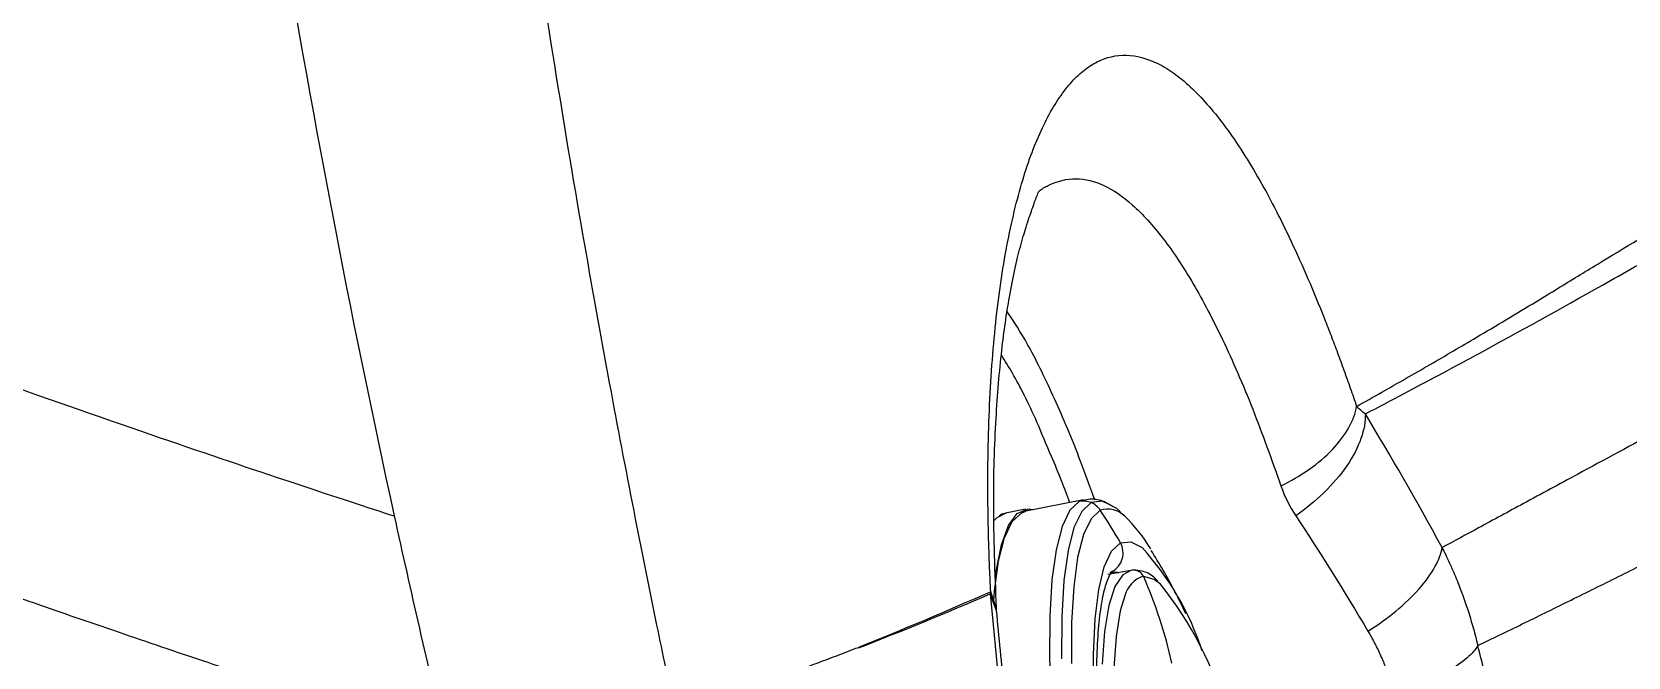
# Model space of a CAD drawing. Extents: x 526 to 610, y 679 to 808.
# Drawn here: x 533.069 to 536.096, y 718.227 to 719.412 of the extents above; entities that cross this region are included whole.
import ezdxf

# ---------------------------------------------------------------- set-up
doc = ezdxf.new("R2010")
doc.units = 0
doc.header["$MEASUREMENT"] = 0
doc.layers.add('1', color=4, linetype='Continuous')

# ---------------------------------------------------------------- blocks, each defined once
blk = doc.blocks.new('JETSETTER LX')
at = {"layer": '1', "color": 3, "linetype": 'Continuous', "lineweight": 25}
for p, q in [((8.9362, 21.6476), (8.8272, 21.6262)), ((8.9362, 21.6476), (8.9284, 21.6449)), ((8.8265, 21.63), (8.7884, 21.6226)), ((8.8194, 21.6235), (8.8272, 21.6262)), ((8.8422, 21.6292), (8.8305, 21.6305)), ((9.026, 21.5139), (8.9829, 21.5063)), ((9.0289, 21.5143), (9.026, 21.5139)), ((8.7713, 21.4378), (8.7597, 21.4696)), ((8.7708, 21.4433), (8.7606, 21.4738)), ((8.7717, 21.4387), (8.7713, 21.4437))]:
    blk.add_line(p, q, dxfattribs=at)
at = {"layer": '1', "color": 3, "linetype": 'Continuous', "lineweight": 25, "flags": 128}
for points in [[(8.9284, 21.6449), (8.9105, 21.6282), (8.8958, 21.5975), (8.8845, 21.5533), (8.8767, 21.4962), (8.8726, 21.4271), (8.8723, 21.3469), (8.8756, 21.2569), (8.8827, 21.1583), (8.8933, 21.0526), (8.9074, 20.9413), (8.9246, 20.8261), (8.9449, 20.7085), (8.9678, 20.5905)], [(8.9507, 21.6426), (8.933, 21.626), (8.9184, 21.5955), (8.9071, 21.5516), (8.8994, 21.4949), (8.8954, 21.4262), (8.895, 21.3466)], [(8.9859, 21.6393), (8.9714, 21.6451), (8.9507, 21.6426)], [(8.7662, 21.4573), (8.7677, 21.4748), (8.7755, 21.5319), (8.7868, 21.5761), (8.8015, 21.6068), (8.8194, 21.6235)], [(8.767, 21.6088), (8.7727, 21.6146), (8.7884, 21.6226)], [(8.7689, 21.4987), (8.7709, 21.513), (8.7807, 21.5629), (8.7941, 21.5994), (8.8108, 21.6221), (8.8305, 21.6305)], [(8.9683, 21.6283), (8.9508, 21.6119), (8.9365, 21.582), (8.9254, 21.5388), (8.9179, 21.4831), (8.9139, 21.4157), (8.9135, 21.3374)], [(8.9706, 21.0656), (8.9677, 21.0948), (8.96, 21.19), (8.9559, 21.2772), (8.9555, 21.355), (8.9587, 21.4222), (8.9656, 21.4777), (8.9759, 21.5207), (8.9896, 21.5504), (9.0064, 21.5665)], [(9.0064, 21.5665), (9.0261, 21.5686), (9.0476, 21.5573)], [(9.026, 21.5139), (9.0109, 21.506), (8.996, 21.4836), (8.9844, 21.4474), (8.9763, 21.3982), (8.9718, 21.3367)], [(8.9865, 21.511), (9, 21.5107), (9.0028, 21.5098)], [(9.0825, 21.488), (9.0703, 21.4971), (9.05, 21.5029)], [(9.0149, 21.4662), (9.0063, 21.4373), (8.9983, 21.3889), (8.9939, 21.3286), (8.9931, 21.2572), (8.996, 21.176), (9.0025, 21.0865), (9.0125, 20.9901), (9.0259, 20.8885), (9.0423, 20.7834), (9.0616, 20.6766), (9.0833, 20.57), (9.1072, 20.4654), (9.1328, 20.3646), (9.1596, 20.2692), (9.1873, 20.181), (9.2153, 20.1014), (9.2431, 20.0318), (9.2704, 19.9734), (9.2965, 19.9271), (9.3212, 19.8939), (9.34, 19.8766)]]:
    blk.add_lwpolyline(points, dxfattribs=at)
at = {"layer": '1', "color": 3, "linetype": 'Continuous', "lineweight": 25}
for centre, radius, start, end in [((8.9358, 21.607), 0.0386, 67.2298, 101.043), ((8.9354, 21.6061), 0.0397, 34.018, 67.2406), ((8.9816, 21.5831), 0.0471, 45.4135, 106.4352), ((8.2369, 21.1337), 0.8829, 29.3561, 34.0695), ((8.817, 21.4093), 0.2865, 30.5091, 46.3682), ((8.9726, 21.547), 0.039, 296.868, 29.9214), ((8.6555, 21.1986), 0.5314, 17.8426, 42.4572), ((9.0666, 21.4519), 0.0537, 108.0971, 164.5806), ((9.0322, 21.4952), 0.0194, 23.5178, 99.8344), ((8.2454, 21.1471), 0.8798, 12.5574, 23.858), ((8.5318, 21.0494), 0.7041, 16.0168, 38.5362)]:
    blk.add_arc(centre, radius, start, end, dxfattribs=at)
for points, knots in [([(8.1748, 31.4141), (8.1677, 31.3815), (8.153, 31.314), (8.1308, 31.2091), (8.1076, 31.0968), (8.0835, 30.9772), (8.0586, 30.8502), (8.033, 30.7159), (8.0069, 30.5742), (7.9803, 30.4251), (7.9535, 30.2685), (7.9266, 30.1046), (7.8997, 29.9331), (7.873, 29.7542), (7.8466, 29.5678), (7.8208, 29.3739), (7.7957, 29.1725), (7.7715, 28.9635), (7.7265, 28.5417), (7.6767, 27.951), (7.6399, 27.2364), (7.6258, 26.6501), (7.6245, 26.1002), (7.6355, 25.5387), (7.6635, 24.9181), (7.7087, 24.2835), (7.7648, 23.7105), (7.8243, 23.2169), (7.879, 22.8199), (7.9339, 22.4624), (7.9873, 22.1441), (8.0377, 21.865), (8.0837, 21.6248), (8.1241, 21.4233), (8.1496, 21.3019), (8.161, 21.2476)], [0, 0, 0, 0, 0.009756, 0.02023, 0.031424, 0.043335, 0.055966, 0.069315, 0.083382, 0.098168, 0.113673, 0.129896, 0.146838, 0.164498, 0.182877, 0.201974, 0.221789, 0.242323, 0.263576, 0.346033, 0.415883, 0.473127, 0.517766, 0.576948, 0.637589, 0.699691, 0.763252, 0.806184, 0.845306, 0.880616, 0.912116, 0.939804, 0.963681, 0.983746, 1, 1, 1, 1]), ([(9.4544, 21.825), (9.4702, 21.8339), (9.5015, 21.8515), (9.5479, 21.878), (9.5933, 21.9041), (9.6376, 21.9299), (9.6854, 21.958), (9.7379, 21.9893), (9.7894, 22.0203), (9.835, 22.0481), (9.8734, 22.0716), (9.9496, 22.118), (10.0691, 22.1902), (10.2406, 22.2915), (10.4097, 22.3887), (10.5699, 22.4787), (10.719, 22.5613), (10.8712, 22.6447), (11.0052, 22.7174), (11.1155, 22.7769), (11.2018, 22.8232), (11.2882, 22.8695), (11.3745, 22.9156), (11.4607, 22.9615), (11.5468, 23.0073), (11.6326, 23.0528), (11.6903, 23.0833), (11.7189, 23.0985)], [0, 0, 0, 0, 0.026329, 0.051994, 0.076997, 0.101336, 0.125011, 0.155726, 0.187506, 0.209244, 0.230081, 0.250006, 0.3311, 0.414423, 0.499991, 0.564048, 0.624973, 0.688652, 0.749975, 0.783021, 0.815552, 0.847569, 0.879074, 0.910068, 0.940554, 0.97053, 1, 1, 1, 1]), ([(9.4709, 21.8107), (9.4866, 21.819), (9.5245, 21.8388), (9.5849, 21.8707), (9.6453, 21.9031), (9.7608, 21.9655), (9.8943, 22.0401), (10.0576, 22.1323), (10.1841, 22.2039), (10.2961, 22.2666), (10.3867, 22.317), (10.4565, 22.3553), (10.5722, 22.4185), (10.7228, 22.5001), (10.9021, 22.5964), (11.0345, 22.6672), (11.139, 22.7229), (11.2216, 22.7668), (11.3054, 22.8113), (11.3906, 22.8564), (11.477, 22.9022), (11.5647, 22.9486), (11.6536, 22.9956), (11.7139, 23.0275), (11.7441, 23.0434)], [0, 0, 0, 0, 0.0260796, 0.0625078, 0.0993963, 0.1250157, 0.2500075, 0.3125617, 0.3750068, 0.4374995, 0.4721195, 0.4999867, 0.531419, 0.6249704, 0.6919853, 0.7499729, 0.7812232, 0.8124737, 0.8437245, 0.8749762, 0.9062291, 0.9374838, 0.9687406, 1, 1, 1, 1]), ([(4.4828, 22.8055), (4.5773, 22.7657), (4.7665, 22.6869), (5.0478, 22.5719), (5.3231, 22.4612), (5.5005, 22.391), (5.7608, 22.2889), (5.9265, 22.2251), (6.238, 22.1069), (6.5297, 21.9981), (6.903, 21.8636), (7.2117, 21.7562), (7.4572, 21.6735), (7.5793, 21.6335), (7.6295, 21.6173)], [0, 0, 0, 0, 0.0625, 0.125, 0.1875, 0.25, 0.25, 0.375, 0.375, 0.5, 0.625, 0.75, 0.875, 1, 1, 1, 1]), ([(12.1617, 22.8094), (12.147, 22.8033), (12.1216, 22.7927), (12.0901, 22.7795), (12.071, 22.7715), (12.0446, 22.7604), (12.0089, 22.7453), (11.9094, 22.7029), (11.6994, 22.6116), (11.3985, 22.4748), (11.0526, 22.3095), (10.7757, 22.1715), (10.5412, 22.0512), (10.3448, 21.9488), (10.1725, 21.8574), (10.0129, 21.7717), (9.89, 21.7053), (9.7759, 21.6436), (9.6906, 21.5974), (9.6395, 21.5698), (9.6164, 21.5574)], [0, 0, 0, 0, 0.0135192, 0.0232289, 0.0291376, 0.0312494, 0.0477493, 0.0624921, 0.1249626, 0.2498773, 0.3674377, 0.4997844, 0.5710089, 0.6543855, 0.7498847, 0.8009024, 0.8749594, 0.9241174, 0.9657947, 1, 1, 1, 1]), ([(9.6842, 21.3715), (9.6982, 21.3783), (9.7261, 21.3919), (9.7686, 21.4126), (9.8118, 21.4337), (9.8555, 21.4553), (9.8999, 21.4772), (9.945, 21.4996), (9.9908, 21.5224), (10.0373, 21.5457), (10.0844, 21.5693), (10.1323, 21.5935), (10.181, 21.618), (10.3057, 21.6813), (10.5177, 21.7897), (10.8213, 21.9466), (11.1472, 22.1162), (11.426, 22.2615), (11.6645, 22.3857), (11.8245, 22.469), (11.9509, 22.5346), (12.044, 22.583), (12.1132, 22.6189), (12.1765, 22.6516), (12.2083, 22.6681), (12.2231, 22.6757)], [0, 0, 0, 0, 0.020003, 0.040156, 0.06046, 0.080916, 0.101522, 0.122281, 0.143192, 0.164255, 0.18547, 0.206839, 0.228361, 0.250037, 0.371126, 0.500065, 0.620607, 0.750036, 0.808598, 0.875012, 0.916506, 0.937503, 0.968751, 0.985511, 1, 1, 1, 1]), ([(8.7606, 21.4738), (8.7602, 21.4812), (8.7595, 21.4961), (8.7585, 21.5182), (8.7577, 21.5402), (8.7569, 21.5621), (8.7563, 21.5838), (8.7558, 21.6054), (8.7555, 21.6269), (8.7552, 21.6482), (8.755, 21.6939), (8.7557, 21.7625), (8.7591, 21.8509), (8.7649, 21.9346), (8.773, 22.0134), (8.7834, 22.0871), (8.8002, 22.1784), (8.8263, 22.2783), (8.8587, 22.3572), (8.8878, 22.4072), (8.9113, 22.4382), (8.9361, 22.4622), (8.9709, 22.4848), (9.0174, 22.4952), (9.0668, 22.4822), (9.1077, 22.4575), (9.1493, 22.4233), (9.1918, 22.375), (9.2345, 22.3138), (9.2666, 22.2615), (9.2986, 22.2029), (9.3304, 22.1382), (9.3621, 22.0677), (9.3872, 22.007), (9.4058, 21.9593), (9.4181, 21.9268), (9.4303, 21.8936), (9.4424, 21.8597), (9.4504, 21.8366), (9.4544, 21.825)], [0, 0, 0, 0, 0.006916, 0.013838, 0.020767, 0.027706, 0.034655, 0.041616, 0.048589, 0.055576, 0.062579, 0.093948, 0.125267, 0.156483, 0.187691, 0.218982, 0.250313, 0.313001, 0.375214, 0.406605, 0.437866, 0.469228, 0.500282, 0.562814, 0.625393, 0.656606, 0.687769, 0.750367, 0.781734, 0.812861, 0.843901, 0.875148, 0.906411, 0.937687, 0.950225, 0.962717, 0.975172, 0.987596, 1, 1, 1, 1]), ([(7.7277, 21.1932), (7.7247, 21.1941), (7.7187, 21.196), (7.7093, 21.199), (7.6995, 21.202), (7.6893, 21.2052), (7.6788, 21.2085), (7.6679, 21.2119), (7.6566, 21.2155), (7.645, 21.2192), (7.633, 21.223), (7.6206, 21.2269), (7.6079, 21.2309), (7.5948, 21.2351), (7.5813, 21.2394), (7.5674, 21.2439), (7.5532, 21.2484), (7.5248, 21.2576), (7.4798, 21.2721), (7.4147, 21.2934), (7.3438, 21.3168), (7.244, 21.3501), (7.1071, 21.3965), (6.9288, 21.458), (6.733, 21.527), (6.4561, 21.6264), (6.0785, 21.7657), (5.6729, 21.9206), (5.3807, 22.0352), (5.2093, 22.1032), (5.1009, 22.1466), (4.9671, 22.2005), (4.8542, 22.2463), (4.7397, 22.2932), (4.67, 22.3218), (4.6064, 22.348), (4.5659, 22.3648), (4.5467, 22.3727)], [0, 0, 0, 0, 0.0076895, 0.0153964, 0.0231206, 0.030862, 0.0386203, 0.0463955, 0.0541874, 0.0619959, 0.0698208, 0.0776619, 0.0855191, 0.0933922, 0.1012811, 0.1091856, 0.1171056, 0.1250408, 0.1556362, 0.1866758, 0.2181552, 0.2500689, 0.3113311, 0.3750713, 0.4359534, 0.5000788, 0.6250256, 0.7499785, 0.8124815, 0.8415471, 0.8749888, 0.8907794, 0.9374923, 0.955325, 0.9716824, 0.9865717, 1, 1, 1, 1]), ([(8.8514, 22.2322), (8.8517, 22.2324), (8.8575, 22.2374), (8.8806, 22.2503), (8.9208, 22.2611), (8.9747, 22.2476), (9.03, 22.2101), (9.0869, 22.1474), (9.1444, 22.0613), (9.2012, 21.9527), (9.2571, 21.825), (9.2932, 21.7239), (9.3109, 21.6743)], [0, 0, 0, 0, 0.001851, 0.045284, 0.170353, 0.286058, 0.402609, 0.524531, 0.642944, 0.759294, 0.881812, 1, 1, 1, 1]), ([(8.7714, 21.4435), (8.7688, 21.5103), (8.7641, 21.638), (8.7693, 21.7996), (8.7802, 21.9297), (8.7935, 22.0213), (8.8059, 22.0841), (8.8172, 22.1307), (8.8293, 22.1709), (8.8403, 22.2028), (8.849, 22.2266), (8.8507, 22.2303), (8.8516, 22.2323)], [0, 0, 0, 0, 0.142341, 0.271767, 0.388495, 0.492968, 0.555939, 0.613601, 0.678273, 0.764798, 0.872298, 1, 1, 1, 1]), ([(8.958, 21.6473), (8.948, 21.6751), (8.9212, 21.7491), (8.8783, 21.8485), (8.8325, 21.9424), (8.8047, 21.9851), (8.792, 22.0045)], [0, 0, 0, 0, 0.174713, 0.465298, 0.755883, 1, 1, 1, 1]), ([(8.8756, 21.73), (8.8664, 21.7522), (8.8413, 21.8129), (8.8093, 21.8774), (8.7877, 21.9111), (8.7808, 21.922)], [0, 0, 0, 0, 0.281098, 0.767887, 1, 1, 1, 1]), ([(9.3109, 21.6743), (9.3293, 21.6833), (9.3473, 21.6937), (9.3805, 21.7171), (9.3957, 21.73), (9.4213, 21.7569), (9.4318, 21.7709), (9.4471, 21.7986), (9.4521, 21.8122), (9.4544, 21.825)], [0, 0, 0, 0, 0.25, 0.25, 0.5, 0.5, 0.75, 0.75, 1, 1, 1, 1]), ([(9.4709, 21.8107), (9.4711, 21.7966), (9.4684, 21.7809), (9.4567, 21.7474), (9.4476, 21.7297), (9.4237, 21.6947), (9.4089, 21.6774), (9.3758, 21.6453), (9.3575, 21.6306), (9.3389, 21.6177)], [0, 0, 0, 0, 0.25, 0.25, 0.5, 0.5, 0.75, 0.75, 1, 1, 1, 1]), ([(8.9103, 21.6425), (8.9054, 21.6562), (8.8937, 21.6888), (8.8822, 21.7149), (8.8756, 21.73)], [0, 0, 0, 0, 0.418818, 1, 1, 1, 1]), ([(8.9893, 21.6364), (8.9851, 21.6391), (8.9735, 21.6464), (8.954, 21.6509), (8.9404, 21.6473), (8.9361, 21.6462)], [0, 0, 0, 0, 0.283276, 0.772588, 1, 1, 1, 1]), ([(8.7903, 21.6222), (8.7893, 21.6223), (8.7843, 21.6226), (8.7801, 21.6195), (8.7767, 21.6171)], [0, 0, 0, 0, 0.208678, 1, 1, 1, 1]), ([(9.0067, 21.6248), (9.0053, 21.6262), (9.0002, 21.6316), (8.9939, 21.6344), (8.9893, 21.6364)], [0, 0, 0, 0, 0.271416, 1, 1, 1, 1]), ([(9.1304, 21.432), (9.1169, 21.4597), (9.0973, 21.4999), (9.0725, 21.5394), (9.0647, 21.5518)], [0, 0, 0, 0, 0.686677, 1, 1, 1, 1]), ([(9.4759, 21.3988), (9.4941, 21.4104), (9.512, 21.4232), (9.5451, 21.4505), (9.5601, 21.4649), (9.5854, 21.4934), (9.5956, 21.5076), (9.6102, 21.5341), (9.6147, 21.5464), (9.6164, 21.5574)], [0, 0, 0, 0, 0.25, 0.25, 0.5, 0.5, 0.75, 0.75, 1, 1, 1, 1]), ([(9.6164, 21.5574), (9.6187, 21.5527), (9.6234, 21.5433), (9.6302, 21.5289), (9.6368, 21.514), (9.6433, 21.4987), (9.6495, 21.483), (9.6574, 21.462), (9.6664, 21.4356), (9.6761, 21.4038), (9.6815, 21.3823), (9.6842, 21.3715)], [0, 0, 0, 0, 0.079673, 0.160771, 0.24332, 0.327351, 0.412898, 0.499987, 0.666905, 0.833526, 1, 1, 1, 1]), ([(8.9767, 21.0571), (8.9741, 21.0833), (8.9685, 21.14), (8.9635, 21.2193), (8.9611, 21.295), (8.962, 21.3614), (8.9657, 21.4174), (8.9721, 21.4619), (8.9799, 21.4921), (8.9886, 21.5102), (8.9904, 21.5119), (8.9913, 21.5128)], [0, 0, 0, 0, 0.103005, 0.22209, 0.340797, 0.458908, 0.576044, 0.691518, 0.804076, 0.899622, 1, 1, 1, 1]), ([(9.0776, 21.4935), (9.0751, 21.4962), (9.0657, 21.506), (9.0505, 21.5134), (9.0365, 21.5142), (9.0311, 21.5145)], [0, 0, 0, 0, 0.183101, 0.682279, 1, 1, 1, 1]), ([(8.8072, 21.1284), (8.8, 21.1814), (8.7856, 21.2874), (8.7763, 21.3878), (8.7717, 21.438)], [0, 0, 0, 0, 0.499795, 1, 1, 1, 1]), ([(9.4759, 21.3988), (9.4781, 21.3951), (9.4824, 21.3876), (9.4885, 21.3762), (9.4944, 21.3646), (9.4999, 21.3528), (9.5046, 21.3419), (9.5104, 21.3277), (9.5162, 21.3116), (9.522, 21.2933), (9.5249, 21.2825), (9.5262, 21.2776)], [0, 0, 0, 0, 0.100302, 0.20043, 0.300407, 0.400256, 0.500007, 0.571796, 0.749997, 0.887062, 1, 1, 1, 1]), ([(8.161, 21.2476), (8.1716, 21.2508), (8.193, 21.2571), (8.2255, 21.2673), (8.2586, 21.2779), (8.2924, 21.2891), (8.3269, 21.3009), (8.3621, 21.3132), (8.398, 21.3261), (8.4345, 21.3396), (8.4718, 21.3537), (8.4969, 21.3634), (8.5096, 21.3683)], [0, 0, 0, 0, 0.091385, 0.184682, 0.27989, 0.377013, 0.47605, 0.577003, 0.679874, 0.784662, 0.891371, 1, 1, 1, 1]), ([(8.8201, 20.9826), (8.8214, 20.9741), (8.824, 20.9569), (8.8281, 20.9312), (8.8322, 20.9056), (8.8365, 20.88), (8.8408, 20.8546), (8.8453, 20.8292), (8.8498, 20.8039), (8.8583, 20.7582), (8.8733, 20.6813), (8.8963, 20.5729), (8.9213, 20.4658), (8.9461, 20.3673), (8.9712, 20.2732), (9.0095, 20.1392), (9.0602, 19.9774), (9.1136, 19.8261), (9.1569, 19.7135), (9.2019, 19.6027), (9.2469, 19.5011), (9.2965, 19.3982), (9.3428, 19.3089), (9.4014, 19.2071), (9.4659, 19.1098), (9.5315, 19.0285), (9.5939, 18.9696), (9.6428, 18.9392), (9.6795, 18.9265), (9.7145, 18.9217), (9.7572, 18.931), (9.7969, 18.964), (9.8252, 19.0066), (9.8524, 19.0627), (9.878, 19.1443), (9.9013, 19.2717), (9.9155, 19.4161), (9.9209, 19.5627), (9.9208, 19.688), (9.9179, 19.8192), (9.9102, 19.9731), (9.8957, 20.1561), (9.8786, 20.3207), (9.8566, 20.4947), (9.8344, 20.6446), (9.8137, 20.7684), (9.7995, 20.8474), (9.7834, 20.9328), (9.7682, 21.0088), (9.7529, 21.0814), (9.7417, 21.1323), (9.7305, 21.1822), (9.7191, 21.2311), (9.7076, 21.2789), (9.696, 21.3257), (9.6881, 21.3563), (9.6842, 21.3715)], [0, 0, 0, 0, 0.003965, 0.007912, 0.01184, 0.01575, 0.019643, 0.023517, 0.027375, 0.031215, 0.044448, 0.062526, 0.080813, 0.093732, 0.108246, 0.124952, 0.157528, 0.187447, 0.203039, 0.218678, 0.249981, 0.264198, 0.28563, 0.312414, 0.343718, 0.3749, 0.406145, 0.437449, 0.453064, 0.46864, 0.4999, 0.535659, 0.556356, 0.5713, 0.611874, 0.642743, 0.678417, 0.71418, 0.733497, 0.749812, 0.785555, 0.812363, 0.839062, 0.863172, 0.892684, 0.907297, 0.919437, 0.928607, 0.94626, 0.954251, 0.962136, 0.969915, 0.97759, 0.985162, 0.992632, 1, 1, 1, 1]), ([(9.6842, 21.3715), (9.6799, 21.3643), (9.6731, 21.3564), (9.6543, 21.3401), (9.6423, 21.3316), (9.6142, 21.3149), (9.598, 21.3066), (9.5634, 21.2912), (9.5449, 21.284), (9.5262, 21.2776)], [0, 0, 0, 0, 0.25, 0.25, 0.5, 0.5, 0.75, 0.75, 1, 1, 1, 1])]:
    blk.add_open_spline(points, degree=3, knots=knots, dxfattribs=at)
for points in [[(7.6364, 31.0466), (7.4648, 30.2737), (7.2049, 28.7087), (7.0739, 26.3323), (7.2032, 23.9558), (7.4603, 22.3907), (7.6295, 21.6173)], [(9.4709, 21.8107), (9.4646, 21.8152), (9.4591, 21.8199), (9.4544, 21.825)], [(9.6164, 21.5574), (9.5678, 21.647), (9.5189, 21.7317), (9.4709, 21.8107)], [(9.3109, 21.6743), (9.3177, 21.6544), (9.3271, 21.6355), (9.3389, 21.6177)], [(7.6295, 21.6173), (7.6606, 21.4755), (7.693, 21.3341), (7.7267, 21.193)], [(9.3389, 21.6177), (9.384, 21.5494), (9.4301, 21.4762), (9.4759, 21.3988)], [(8.7606, 21.4738), (8.6765, 21.4364), (8.5929, 21.4012), (8.5096, 21.3683)], [(8.5098, 21.3672), (8.5927, 21.3994), (8.6759, 21.4336), (8.7597, 21.4696)], [(8.7606, 21.4738), (8.7603, 21.4724), (8.76, 21.471), (8.7597, 21.4696)], [(8.7597, 21.4696), (8.7682, 21.3661), (8.7804, 21.2579), (8.7961, 21.147)], [(8.5096, 21.3683), (8.5097, 21.3679), (8.5097, 21.3676), (8.5098, 21.3672)]]:
    blk.add_open_spline(points, degree=3, dxfattribs=at)

msp = doc.modelspace()

# ---------------------------------------------------------------- block references
at = {"layer": '1'}
msp.add_blockref('JETSETTER LX', (526.127, 696.8772), dxfattribs=at)

doc.saveas('drawing.dxf')
